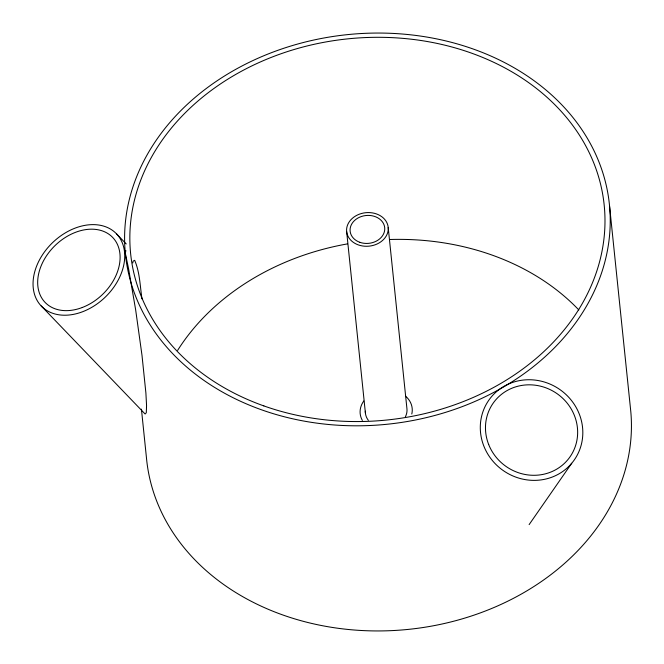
<?xml version="1.0" encoding="UTF-8"?>
<svg xmlns="http://www.w3.org/2000/svg" width="664" height="664" viewBox="0 0 664 664"><rect width="100%" height="100%" fill="white"/><g stroke="black" fill="none" stroke-linecap="round" stroke-linejoin="round"><path stroke-width="1" d="M125.861 250.536L125.313 253.216L128.55 268.596L135.647 309.781L141.996 355.323L145.897 393.005L146.561 405.588L146.296 412.751L145.109 414.004L41.209 305.938M132.767 262.977L133.149 261.101L134.684 260.321C139.872 272.414 140.038 285.993 141.971 298.858M529.125 524.61L571.721 463.264A52.132 49.418 34.8 0 0 539.077 380.713A52.132 49.418 34.8 0 0 483.882 446.191A52.132 49.418 34.8 0 0 571.721 463.264M116.573 233.902A52.132 37.889 -43.9 0 1 82.66 311.715A52.132 37.889 -43.9 0 1 37.433 264.147A52.132 37.889 -43.9 0 1 116.573 233.902L126.235 243.945M609.602 206.462A243.273 195.814 -5.9 0 1 261.558 409.812A243.273 195.814 -5.9 0 1 231.089 72.011A243.273 195.814 -5.9 0 1 609.602 206.462L630.8 411.605A243.273 195.814 -5.9 0 1 406.21 629.596A243.273 195.814 -5.9 0 1 146.429 457.537L141.432 409.14M388.208 227.453A20.883 16.807 -5.9 0 1 358.328 244.908A20.883 16.807 -5.9 0 1 355.713 215.916A20.883 16.807 -5.9 0 1 388.208 227.453L406.966 409.007A20.883 16.807 -5.9 0 1 405.38 416.826M346.625 231.404L365.391 412.95M405.671 396.267A26.137 21.041 -5.9 0 1 411.804 414.021M362.37 420.461A26.137 21.041 -5.9 0 1 363.772 400.99M368.346 420.337A20.883 16.807 -5.9 0 1 365.341 411.19M177.62 350.393A238.019 191.581 -5.9 0 1 347.471 243.887M389.668 239.513A238.019 191.581 -5.9 0 1 578.817 309.939M359.855 242.31A17.38 13.986 -5.9 0 0 384.713 227.785A17.38 13.986 -5.9 0 0 357.68 218.182A17.38 13.986 -5.9 0 0 359.855 242.31M263.849 405.911A238.019 191.581 -5.9 0 0 604.364 206.96A238.019 191.581 -5.9 0 0 234.035 75.414A238.019 191.581 -5.9 0 0 263.849 405.911M82.278 307.498A46.87 34.071 -43.9 0 0 112.772 237.529A46.87 34.071 -43.9 0 0 41.616 264.728A46.87 34.071 -43.9 0 0 82.278 307.498M488.696 444.565A46.87 44.43 34.8 0 0 567.67 459.911A46.87 44.43 34.8 0 0 538.313 385.693A46.87 44.43 34.8 0 0 488.696 444.565"/></g></svg>
